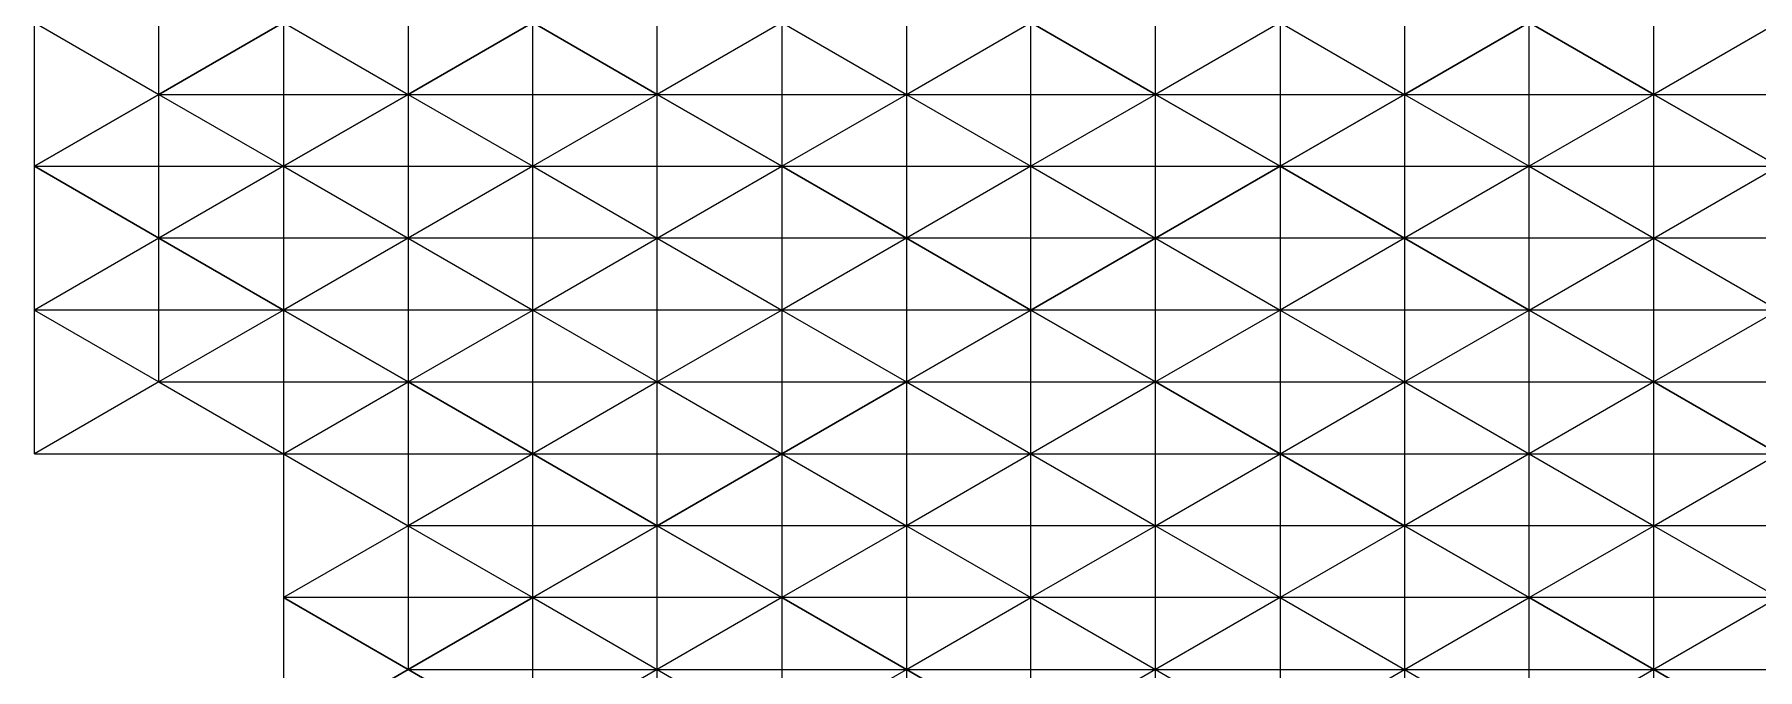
# Model space of a CAD drawing. Header units: millimetres. Extents: x 1123.9 to 1169.6, y 955.4 to 1004.6.
# Drawn here: x 1124.96 to 1139.33, y 964.36 to 969.66 of the extents above; entities that cross this region are included whole.
import ezdxf

# ---------------------------------------------------------------- set-up
doc = ezdxf.new("R2010")
doc.units = ezdxf.units.MM
for name, color, linetype in [('diagonals1', 3, 'Continuous'), ('diagonals2', 2, 'Continuous'), ('Layer1', 7, 'Continuous'), ('Layer2', 4, 'Continuous'), ('Layer3', 6, 'Continuous')]:
    doc.layers.add(name, color=color, linetype=linetype)

msp = doc.modelspace()

# ---------------------------------------------------------------- linework, layer by layer
at = {"layer": 'diagonals1'}
for p, q in [((1124.957, 969.756, 143.161), (1125.996, 969.156, 144.433)), ((1127.035, 969.756, 142.889), (1125.996, 969.156, 144.433)), ((1127.035, 969.756, 142.889), (1128.075, 969.156, 144.16)), ((1128.075, 969.156, 144.16), (1129.114, 969.756, 142.645)), ((1129.114, 969.756, 142.645), (1130.153, 969.156, 143.917)), ((1131.192, 969.756, 142.43), (1130.153, 969.156, 143.917)), ((1131.192, 969.756, 142.43), (1132.232, 969.156, 143.702)), ((1132.232, 969.156, 143.702), (1133.271, 969.756, 142.245)), ((1133.271, 969.756, 142.245), (1134.31, 969.156, 143.516)), ((1135.35, 969.756, 142.088), (1134.31, 969.156, 143.516)), ((1135.35, 969.756, 142.088), (1136.389, 969.156, 143.359)), ((1136.389, 969.156, 143.359), (1137.428, 969.756, 141.959)), ((1137.428, 969.756, 141.959), (1138.467, 969.156, 143.231)), ((1139.507, 969.756, 141.859), (1138.467, 969.156, 143.231)), ((1125.996, 969.156, 144.433), (1124.957, 968.556, 143.243)), ((1125.996, 969.156, 144.433), (1127.035, 968.556, 142.97)), ((1127.035, 968.556, 142.97), (1128.075, 969.156, 144.16)), ((1128.075, 969.156, 144.16), (1129.114, 968.556, 142.726)), ((1130.153, 969.156, 143.917), (1129.114, 968.556, 142.726)), ((1130.153, 969.156, 143.917), (1131.192, 968.556, 142.511)), ((1131.192, 968.556, 142.511), (1132.232, 969.156, 143.702)), ((1132.232, 969.156, 143.702), (1133.271, 968.556, 142.326)), ((1134.31, 969.156, 143.516), (1133.271, 968.556, 142.326)), ((1134.31, 969.156, 143.516), (1135.35, 968.556, 142.168)), ((1135.35, 968.556, 142.168), (1136.389, 969.156, 143.359)), ((1136.389, 969.156, 143.359), (1137.428, 968.556, 142.04)), ((1138.467, 969.156, 143.231), (1137.428, 968.556, 142.04)), ((1138.467, 969.156, 143.231), (1139.507, 968.556, 141.94)), ((1124.957, 968.556, 143.243), (1125.996, 967.956, 144.524)), ((1127.035, 968.556, 142.97), (1125.996, 967.956, 144.524)), ((1127.035, 968.556, 142.97), (1128.075, 967.956, 144.251)), ((1129.114, 968.556, 142.726), (1128.075, 967.956, 144.251)), ((1129.114, 968.556, 142.726), (1130.153, 967.956, 144.007)), ((1130.153, 967.956, 144.007), (1131.192, 968.556, 142.511)), ((1131.192, 968.556, 142.511), (1132.232, 967.956, 143.793)), ((1133.271, 968.556, 142.326), (1132.232, 967.956, 143.793)), ((1133.271, 968.556, 142.326), (1134.31, 967.956, 143.607)), ((1134.31, 967.956, 143.607), (1135.35, 968.556, 142.168)), ((1135.35, 968.556, 142.168), (1136.389, 967.956, 143.449)), ((1137.428, 968.556, 142.04), (1136.389, 967.956, 143.449)), ((1137.428, 968.556, 142.04), (1138.467, 967.956, 143.321)), ((1138.467, 967.956, 143.321), (1139.507, 968.556, 141.94)), ((1125.996, 967.956, 144.524), (1124.957, 967.356, 143.334)), ((1125.996, 967.956, 144.524), (1127.035, 967.356, 143.061)), ((1128.075, 967.956, 144.251), (1127.035, 967.356, 143.061)), ((1128.075, 967.956, 144.251), (1129.114, 967.356, 142.817)), ((1129.114, 967.356, 142.817), (1130.153, 967.956, 144.007)), ((1130.153, 967.956, 144.007), (1131.192, 967.356, 142.602)), ((1132.232, 967.956, 143.793), (1131.192, 967.356, 142.602)), ((1132.232, 967.956, 143.793), (1133.271, 967.356, 142.416)), ((1133.271, 967.356, 142.416), (1134.31, 967.956, 143.607)), ((1134.31, 967.956, 143.607), (1135.35, 967.356, 142.259)), ((1136.389, 967.956, 143.449), (1135.35, 967.356, 142.259)), ((1136.389, 967.956, 143.449), (1137.428, 967.356, 142.13)), ((1137.428, 967.356, 142.13), (1138.467, 967.956, 143.321)), ((1138.467, 967.956, 143.321), (1139.507, 967.356, 142.031)), ((1124.957, 967.356, 143.334), (1125.996, 966.756, 144.625)), ((1127.035, 967.356, 143.061), (1125.996, 966.756, 144.625)), ((1127.035, 967.356, 143.061), (1128.075, 966.756, 144.352)), ((1128.075, 966.756, 144.352), (1129.114, 967.356, 142.817)), ((1129.114, 967.356, 142.817), (1130.153, 966.756, 144.108)), ((1131.192, 967.356, 142.602), (1130.153, 966.756, 144.108)), ((1131.192, 967.356, 142.602), (1132.232, 966.756, 143.893)), ((1132.232, 966.756, 143.893), (1133.271, 967.356, 142.416)), ((1133.271, 967.356, 142.416), (1134.31, 966.756, 143.707)), ((1135.35, 967.356, 142.259), (1134.31, 966.756, 143.707)), ((1135.35, 967.356, 142.259), (1136.389, 966.756, 143.549)), ((1136.389, 966.756, 143.549), (1137.428, 967.356, 142.13)), ((1137.428, 967.356, 142.13), (1138.467, 966.756, 143.421)), ((1139.507, 967.356, 142.031), (1138.467, 966.756, 143.421)), ((1125.996, 966.756, 144.625), (1124.957, 966.156, 143.435)), ((1125.996, 966.756, 144.625), (1127.035, 966.156, 143.161)), ((1127.035, 966.156, 143.161), (1128.075, 966.756, 144.352)), ((1128.075, 966.756, 144.352), (1129.114, 966.156, 142.917)), ((1130.153, 966.756, 144.108), (1129.114, 966.156, 142.917)), ((1130.153, 966.756, 144.108), (1131.192, 966.156, 142.702)), ((1131.192, 966.156, 142.702), (1132.232, 966.756, 143.893)), ((1132.232, 966.756, 143.893), (1133.271, 966.156, 142.516)), ((1134.31, 966.756, 143.707), (1133.271, 966.156, 142.516)), ((1134.31, 966.756, 143.707), (1135.35, 966.156, 142.359)), ((1135.35, 966.156, 142.359), (1136.389, 966.756, 143.549)), ((1136.389, 966.756, 143.549), (1137.428, 966.156, 142.23)), ((1138.467, 966.756, 143.421), (1137.428, 966.156, 142.23)), ((1138.467, 966.756, 143.421), (1139.507, 966.156, 142.13)), ((1127.035, 966.156, 143.161), (1128.075, 965.556, 144.462)), ((1129.114, 966.156, 142.917), (1128.075, 965.556, 144.462)), ((1129.114, 966.156, 142.917), (1130.153, 965.556, 144.218)), ((1130.153, 965.556, 144.218), (1131.192, 966.156, 142.702)), ((1131.192, 966.156, 142.702), (1132.232, 965.556, 144.003)), ((1133.271, 966.156, 142.516), (1132.232, 965.556, 144.003)), ((1133.271, 966.156, 142.516), (1134.31, 965.556, 143.816)), ((1134.31, 965.556, 143.816), (1135.35, 966.156, 142.359)), ((1135.35, 966.156, 142.359), (1136.389, 965.556, 143.659)), ((1137.428, 966.156, 142.23), (1136.389, 965.556, 143.659)), ((1137.428, 966.156, 142.23), (1138.467, 965.556, 143.53)), ((1138.467, 965.556, 143.53), (1139.507, 966.156, 142.13)), ((1128.075, 965.556, 144.462), (1127.035, 964.956, 143.272)), ((1128.075, 965.556, 144.462), (1129.114, 964.956, 143.027)), ((1129.114, 964.956, 143.027), (1130.153, 965.556, 144.218)), ((1130.153, 965.556, 144.218), (1131.192, 964.956, 142.812)), ((1132.232, 965.556, 144.003), (1131.192, 964.956, 142.812)), ((1132.232, 965.556, 144.003), (1133.271, 964.956, 142.626)), ((1133.271, 964.956, 142.626), (1134.31, 965.556, 143.816)), ((1134.31, 965.556, 143.816), (1135.35, 964.956, 142.469)), ((1136.389, 965.556, 143.659), (1135.35, 964.956, 142.469)), ((1136.389, 965.556, 143.659), (1137.428, 964.956, 142.34)), ((1137.428, 964.956, 142.34), (1138.467, 965.556, 143.53)), ((1138.467, 965.556, 143.53), (1139.507, 964.956, 142.24)), ((1127.035, 964.956, 143.272), (1128.075, 964.356, 144.582)), ((1128.075, 964.356, 144.582), (1129.114, 964.956, 143.027)), ((1129.114, 964.956, 143.027), (1130.153, 964.356, 144.338)), ((1131.192, 964.956, 142.812), (1130.153, 964.356, 144.338)), ((1131.192, 964.956, 142.812), (1132.232, 964.356, 144.122)), ((1132.232, 964.356, 144.122), (1133.271, 964.956, 142.626)), ((1133.271, 964.956, 142.626), (1134.31, 964.356, 143.936)), ((1135.35, 964.956, 142.469), (1134.31, 964.356, 143.936)), ((1135.35, 964.956, 142.469), (1136.389, 964.356, 143.778)), ((1136.389, 964.356, 143.778), (1137.428, 964.956, 142.34)), ((1137.428, 964.956, 142.34), (1138.467, 964.356, 143.65)), ((1139.507, 964.956, 142.24), (1138.467, 964.356, 143.65)), ((1127.035, 963.756, 143.391), (1128.075, 964.356, 144.582)), ((1128.075, 964.356, 144.582), (1129.114, 963.756, 143.147)), ((1130.153, 964.356, 144.338), (1129.114, 963.756, 143.147)), ((1130.153, 964.356, 144.338), (1131.192, 963.756, 142.932)), ((1131.192, 963.756, 142.932), (1132.232, 964.356, 144.122)), ((1132.232, 964.356, 144.122), (1133.271, 963.756, 142.745)), ((1134.31, 964.356, 143.936), (1133.271, 963.756, 142.745)), ((1134.31, 964.356, 143.936), (1135.35, 963.756, 142.588)), ((1135.35, 963.756, 142.588), (1136.389, 964.356, 143.778)), ((1136.389, 964.356, 143.778), (1137.428, 963.756, 142.459)), ((1138.467, 964.356, 143.65), (1137.428, 963.756, 142.459)), ((1138.467, 964.356, 143.65), (1139.507, 963.756, 142.359))]:
    msp.add_line(p, q, dxfattribs=at)
at = {"layer": 'diagonals2'}
for p, q in [((1124.957, 969.756, 143.161), (1125.996, 969.156, 142.033)), ((1125.996, 969.156, 142.033), (1127.035, 969.756, 142.889)), ((1127.035, 969.756, 142.889), (1128.075, 969.156, 141.76)), ((1129.114, 969.756, 142.645), (1128.075, 969.156, 141.76)), ((1130.153, 969.156, 141.517), (1129.114, 969.756, 142.645)), ((1131.192, 969.756, 142.43), (1130.153, 969.156, 141.517)), ((1131.192, 969.756, 142.43), (1132.232, 969.156, 141.302)), ((1132.232, 969.156, 141.302), (1133.271, 969.756, 142.245)), ((1134.31, 969.156, 141.116), (1133.271, 969.756, 142.245)), ((1135.35, 969.756, 142.088), (1134.31, 969.156, 141.116)), ((1135.35, 969.756, 142.088), (1136.389, 969.156, 140.959)), ((1137.428, 969.756, 141.959), (1136.389, 969.156, 140.959)), ((1138.467, 969.156, 140.831), (1137.428, 969.756, 141.959)), ((1139.507, 969.756, 141.859), (1138.467, 969.156, 140.831)), ((1124.957, 968.556, 143.243), (1125.996, 969.156, 142.033)), ((1125.996, 969.156, 142.033), (1127.035, 968.556, 142.97)), ((1128.075, 969.156, 141.76), (1127.035, 968.556, 142.97)), ((1128.075, 969.156, 141.76), (1129.114, 968.556, 142.726)), ((1130.153, 969.156, 141.517), (1129.114, 968.556, 142.726)), ((1131.192, 968.556, 142.511), (1130.153, 969.156, 141.517)), ((1131.192, 968.556, 142.511), (1132.232, 969.156, 141.302)), ((1132.232, 969.156, 141.302), (1133.271, 968.556, 142.326)), ((1134.31, 969.156, 141.116), (1133.271, 968.556, 142.326)), ((1135.35, 968.556, 142.168), (1134.31, 969.156, 141.116)), ((1136.389, 969.156, 140.959), (1135.35, 968.556, 142.168)), ((1136.389, 969.156, 140.959), (1137.428, 968.556, 142.04)), ((1138.467, 969.156, 140.831), (1137.428, 968.556, 142.04)), ((1139.507, 968.556, 141.94), (1138.467, 969.156, 140.831)), ((1125.996, 967.956, 142.124), (1124.957, 968.556, 143.243)), ((1127.035, 968.556, 142.97), (1125.996, 967.956, 142.124)), ((1127.035, 968.556, 142.97), (1128.075, 967.956, 141.851)), ((1129.114, 968.556, 142.726), (1128.075, 967.956, 141.851)), ((1129.114, 968.556, 142.726), (1130.153, 967.956, 141.607)), ((1130.153, 967.956, 141.607), (1131.192, 968.556, 142.511)), ((1132.232, 967.956, 141.393), (1131.192, 968.556, 142.511)), ((1133.271, 968.556, 142.326), (1132.232, 967.956, 141.393)), ((1133.271, 968.556, 142.326), (1134.31, 967.956, 141.207)), ((1135.35, 968.556, 142.168), (1134.31, 967.956, 141.207)), ((1136.389, 967.956, 141.049), (1135.35, 968.556, 142.168)), ((1137.428, 968.556, 142.04), (1136.389, 967.956, 141.049)), ((1137.428, 968.556, 142.04), (1138.467, 967.956, 140.921)), ((1138.467, 967.956, 140.921), (1139.507, 968.556, 141.94)), ((1125.996, 967.956, 142.124), (1124.957, 967.356, 143.334)), ((1127.035, 967.356, 143.061), (1125.996, 967.956, 142.124)), ((1128.075, 967.956, 141.851), (1127.035, 967.356, 143.061)), ((1128.075, 967.956, 141.851), (1129.114, 967.356, 142.817)), ((1129.114, 967.356, 142.817), (1130.153, 967.956, 141.607)), ((1130.153, 967.956, 141.607), (1131.192, 967.356, 142.602)), ((1132.232, 967.956, 141.393), (1131.192, 967.356, 142.602)), ((1133.271, 967.356, 142.416), (1132.232, 967.956, 141.393)), ((1134.31, 967.956, 141.207), (1133.271, 967.356, 142.416)), ((1134.31, 967.956, 141.207), (1135.35, 967.356, 142.259)), ((1136.389, 967.956, 141.049), (1135.35, 967.356, 142.259)), ((1137.428, 967.356, 142.13), (1136.389, 967.956, 141.049)), ((1137.428, 967.356, 142.13), (1138.467, 967.956, 140.921)), ((1138.467, 967.956, 140.921), (1139.507, 967.356, 142.031)), ((1124.957, 967.356, 143.334), (1125.996, 966.756, 142.225)), ((1127.035, 967.356, 143.061), (1125.996, 966.756, 142.225)), ((1128.075, 966.756, 141.952), (1127.035, 967.356, 143.061)), ((1128.075, 966.756, 141.952), (1129.114, 967.356, 142.817)), ((1129.114, 967.356, 142.817), (1130.153, 966.756, 141.708)), ((1131.192, 967.356, 142.602), (1130.153, 966.756, 141.708)), ((1131.192, 967.356, 142.602), (1132.232, 966.756, 141.493)), ((1133.271, 967.356, 142.416), (1132.232, 966.756, 141.493)), ((1134.31, 966.756, 141.307), (1133.271, 967.356, 142.416)), ((1135.35, 967.356, 142.259), (1134.31, 966.756, 141.307)), ((1135.35, 967.356, 142.259), (1136.389, 966.756, 141.149)), ((1136.389, 966.756, 141.149), (1137.428, 967.356, 142.13)), ((1138.467, 966.756, 141.021), (1137.428, 967.356, 142.13)), ((1139.507, 967.356, 142.031), (1138.467, 966.756, 141.021)), ((1125.996, 966.756, 142.225), (1124.957, 966.156, 143.435)), ((1125.996, 966.756, 142.225), (1127.035, 966.156, 143.161)), ((1127.035, 966.156, 143.161), (1128.075, 966.756, 141.952)), ((1129.114, 966.156, 142.917), (1128.075, 966.756, 141.952)), ((1130.153, 966.756, 141.708), (1129.114, 966.156, 142.917)), ((1130.153, 966.756, 141.708), (1131.192, 966.156, 142.702)), ((1132.232, 966.756, 141.493), (1131.192, 966.156, 142.702)), ((1132.232, 966.756, 141.493), (1133.271, 966.156, 142.516)), ((1134.31, 966.756, 141.307), (1133.271, 966.156, 142.516)), ((1135.35, 966.156, 142.359), (1134.31, 966.756, 141.307)), ((1135.35, 966.156, 142.359), (1136.389, 966.756, 141.149)), ((1136.389, 966.756, 141.149), (1137.428, 966.156, 142.23)), ((1138.467, 966.756, 141.021), (1137.428, 966.156, 142.23)), ((1139.507, 966.156, 142.13), (1138.467, 966.756, 141.021)), ((1127.035, 966.156, 143.161), (1128.075, 965.556, 142.062)), ((1129.114, 966.156, 142.917), (1128.075, 965.556, 142.062)), ((1130.153, 965.556, 141.818), (1129.114, 966.156, 142.917)), ((1131.192, 966.156, 142.702), (1130.153, 965.556, 141.818)), ((1131.192, 966.156, 142.702), (1132.232, 965.556, 141.603)), ((1133.271, 966.156, 142.516), (1132.232, 965.556, 141.603)), ((1133.271, 966.156, 142.516), (1134.31, 965.556, 141.416)), ((1134.31, 965.556, 141.416), (1135.35, 966.156, 142.359)), ((1136.389, 965.556, 141.259), (1135.35, 966.156, 142.359)), ((1137.428, 966.156, 142.23), (1136.389, 965.556, 141.259)), ((1137.428, 966.156, 142.23), (1138.467, 965.556, 141.13)), ((1138.467, 965.556, 141.13), (1139.507, 966.156, 142.13)), ((1128.075, 965.556, 142.062), (1127.035, 964.956, 143.272)), ((1128.075, 965.556, 142.062), (1129.114, 964.956, 143.027)), ((1130.153, 965.556, 141.818), (1129.114, 964.956, 143.027)), ((1131.192, 964.956, 142.812), (1130.153, 965.556, 141.818)), ((1132.232, 965.556, 141.603), (1131.192, 964.956, 142.812)), ((1132.232, 965.556, 141.603), (1133.271, 964.956, 142.626)), ((1133.271, 964.956, 142.626), (1134.31, 965.556, 141.416)), ((1134.31, 965.556, 141.416), (1135.35, 964.956, 142.469)), ((1136.389, 965.556, 141.259), (1135.35, 964.956, 142.469)), ((1137.428, 964.956, 142.34), (1136.389, 965.556, 141.259)), ((1137.428, 964.956, 142.34), (1138.467, 965.556, 141.13)), ((1138.467, 965.556, 141.13), (1139.507, 964.956, 142.24)), ((1128.075, 964.356, 142.182), (1127.035, 964.956, 143.272)), ((1129.114, 964.956, 143.027), (1128.075, 964.356, 142.182)), ((1129.114, 964.956, 143.027), (1130.153, 964.356, 141.938)), ((1131.192, 964.956, 142.812), (1130.153, 964.356, 141.938)), ((1132.232, 964.356, 141.722), (1131.192, 964.956, 142.812)), ((1132.232, 964.356, 141.722), (1133.271, 964.956, 142.626)), ((1133.271, 964.956, 142.626), (1134.31, 964.356, 141.536)), ((1135.35, 964.956, 142.469), (1134.31, 964.356, 141.536)), ((1135.35, 964.956, 142.469), (1136.389, 964.356, 141.378)), ((1136.389, 964.356, 141.378), (1137.428, 964.956, 142.34)), ((1137.428, 964.956, 142.34), (1137.428, 964.956, 142.34)), ((1138.467, 964.356, 141.25), (1137.428, 964.956, 142.34)), ((1139.507, 964.956, 142.24), (1138.467, 964.356, 141.25)), ((1128.075, 964.356, 142.182), (1127.035, 963.756, 143.391)), ((1129.114, 963.756, 143.147), (1128.075, 964.356, 142.182)), ((1130.153, 964.356, 141.938), (1129.114, 963.756, 143.147)), ((1130.153, 964.356, 141.938), (1131.192, 963.756, 142.932)), ((1131.192, 963.756, 142.932), (1132.232, 964.356, 141.722)), ((1133.271, 963.756, 142.745), (1132.232, 964.356, 141.722)), ((1134.31, 964.356, 141.536), (1133.271, 963.756, 142.745)), ((1134.31, 964.356, 141.536), (1135.35, 963.756, 142.588)), ((1135.35, 963.756, 142.588), (1136.389, 964.356, 141.378)), ((1136.389, 964.356, 141.378), (1137.428, 963.756, 142.459)), ((1138.467, 964.356, 141.25), (1137.428, 963.756, 142.459)), ((1139.507, 963.756, 142.359), (1138.467, 964.356, 141.25))]:
    msp.add_line(p, q, dxfattribs=at)
at = {"layer": 'Layer1'}
for p, q in [((1125.996, 969.156, 144.433), (1125.996, 970.356, 144.352)), ((1128.075, 970.356, 144.079), (1128.075, 969.156, 144.16)), ((1130.153, 969.156, 143.917), (1130.153, 970.356, 143.836)), ((1132.232, 970.356, 143.621), (1132.232, 969.156, 143.702)), ((1134.31, 969.156, 143.516), (1134.31, 970.356, 143.435)), ((1136.389, 970.356, 143.278), (1136.389, 969.156, 143.359)), ((1138.467, 969.156, 143.231), (1138.467, 970.356, 143.15)), ((1125.996, 969.156, 144.433), (1128.075, 969.156, 144.16)), ((1125.996, 967.956, 144.524), (1125.996, 969.156, 144.433)), ((1128.075, 969.156, 144.16), (1130.153, 969.156, 143.917)), ((1128.075, 969.156, 144.16), (1128.075, 967.956, 144.251)), ((1130.153, 969.156, 143.917), (1132.232, 969.156, 143.702)), ((1130.153, 967.956, 144.007), (1130.153, 969.156, 143.917)), ((1132.232, 969.156, 143.702), (1134.31, 969.156, 143.516)), ((1132.232, 969.156, 143.702), (1132.232, 967.956, 143.793)), ((1134.31, 969.156, 143.516), (1136.389, 969.156, 143.359)), ((1134.31, 967.956, 143.607), (1134.31, 969.156, 143.516)), ((1136.389, 969.156, 143.359), (1138.467, 969.156, 143.231)), ((1136.389, 969.156, 143.359), (1136.389, 967.956, 143.449)), ((1138.467, 969.156, 143.231), (1140.546, 969.156, 143.131)), ((1138.467, 967.956, 143.321), (1138.467, 969.156, 143.231)), ((1128.075, 967.956, 144.251), (1125.996, 967.956, 144.524)), ((1125.996, 966.756, 144.625), (1125.996, 967.956, 144.524)), ((1130.153, 967.956, 144.007), (1128.075, 967.956, 144.251)), ((1128.075, 967.956, 144.251), (1128.075, 966.756, 144.352)), ((1132.232, 967.956, 143.793), (1130.153, 967.956, 144.007)), ((1130.153, 966.756, 144.108), (1130.153, 967.956, 144.007)), ((1134.31, 967.956, 143.607), (1132.232, 967.956, 143.793)), ((1132.232, 967.956, 143.793), (1132.232, 966.756, 143.893)), ((1136.389, 967.956, 143.449), (1134.31, 967.956, 143.607)), ((1134.31, 966.756, 143.707), (1134.31, 967.956, 143.607)), ((1138.467, 967.956, 143.321), (1136.389, 967.956, 143.449)), ((1136.389, 967.956, 143.449), (1136.389, 966.756, 143.549)), ((1140.546, 967.956, 143.221), (1138.467, 967.956, 143.321)), ((1138.467, 966.756, 143.421), (1138.467, 967.956, 143.321)), ((1125.996, 966.756, 144.625), (1128.075, 966.756, 144.352)), ((1128.075, 966.756, 144.352), (1130.153, 966.756, 144.108)), ((1128.075, 966.756, 144.352), (1128.075, 965.556, 144.462)), ((1130.153, 966.756, 144.108), (1132.232, 966.756, 143.893)), ((1130.153, 965.556, 144.218), (1130.153, 966.756, 144.108)), ((1132.232, 966.756, 143.893), (1134.31, 966.756, 143.707)), ((1132.232, 966.756, 143.893), (1132.232, 965.556, 144.003)), ((1134.31, 966.756, 143.707), (1136.389, 966.756, 143.549)), ((1134.31, 965.556, 143.816), (1134.31, 966.756, 143.707)), ((1136.389, 966.756, 143.549), (1138.467, 966.756, 143.421)), ((1136.389, 966.756, 143.549), (1136.389, 965.556, 143.659)), ((1138.467, 966.756, 143.421), (1140.546, 966.756, 143.321)), ((1138.467, 965.556, 143.53), (1138.467, 966.756, 143.421)), ((1130.153, 965.556, 144.218), (1128.075, 965.556, 144.462)), ((1128.075, 965.556, 144.462), (1128.075, 964.356, 144.582)), ((1132.232, 965.556, 144.003), (1130.153, 965.556, 144.218)), ((1130.153, 964.356, 144.338), (1130.153, 965.556, 144.218)), ((1134.31, 965.556, 143.816), (1132.232, 965.556, 144.003)), ((1132.232, 965.556, 144.003), (1132.232, 964.356, 144.122)), ((1136.389, 965.556, 143.659), (1134.31, 965.556, 143.816)), ((1134.31, 964.356, 143.936), (1134.31, 965.556, 143.816)), ((1138.467, 965.556, 143.53), (1136.389, 965.556, 143.659)), ((1136.389, 965.556, 143.659), (1136.389, 964.356, 143.778)), ((1140.546, 965.556, 143.43), (1138.467, 965.556, 143.53)), ((1138.467, 964.356, 143.65), (1138.467, 965.556, 143.53)), ((1128.075, 964.356, 144.582), (1130.153, 964.356, 144.338)), ((1130.153, 964.356, 144.338), (1132.232, 964.356, 144.122)), ((1130.153, 963.156, 144.467), (1130.153, 964.356, 144.338)), ((1132.232, 964.356, 144.122), (1134.31, 964.356, 143.936)), ((1132.232, 964.356, 144.122), (1132.232, 963.156, 144.251)), ((1134.31, 964.356, 143.936), (1136.389, 964.356, 143.778)), ((1134.31, 963.156, 144.065), (1134.31, 964.356, 143.936)), ((1136.389, 964.356, 143.778), (1138.467, 964.356, 143.65)), ((1136.389, 964.356, 143.778), (1136.389, 963.156, 143.907)), ((1138.467, 964.356, 143.65), (1140.546, 964.356, 143.549)), ((1138.467, 963.156, 143.778), (1138.467, 964.356, 143.65))]:
    msp.add_line(p, q, dxfattribs=at)
at = {"layer": 'Layer2'}
for p, q in [((1124.957, 968.556, 143.243), (1124.957, 969.756, 143.161)), ((1127.035, 969.756, 142.889), (1127.035, 968.556, 142.97)), ((1129.114, 968.556, 142.726), (1129.114, 969.756, 142.645)), ((1131.192, 969.756, 142.43), (1131.192, 968.556, 142.511)), ((1133.271, 968.556, 142.326), (1133.271, 969.756, 142.245)), ((1135.35, 969.756, 142.088), (1135.35, 968.556, 142.168)), ((1137.428, 968.556, 142.04), (1137.428, 969.756, 141.959)), ((1124.957, 968.556, 143.243), (1127.035, 968.556, 142.97)), ((1124.957, 967.356, 143.334), (1124.957, 968.556, 143.243)), ((1127.035, 968.556, 142.97), (1129.114, 968.556, 142.726)), ((1127.035, 968.556, 142.97), (1127.035, 967.356, 143.061)), ((1129.114, 968.556, 142.726), (1131.192, 968.556, 142.511)), ((1129.114, 967.356, 142.817), (1129.114, 968.556, 142.726)), ((1131.192, 968.556, 142.511), (1133.271, 968.556, 142.326)), ((1131.192, 968.556, 142.511), (1131.192, 967.356, 142.602)), ((1133.271, 968.556, 142.326), (1135.35, 968.556, 142.168)), ((1133.271, 967.356, 142.416), (1133.271, 968.556, 142.326)), ((1135.35, 968.556, 142.168), (1137.428, 968.556, 142.04)), ((1135.35, 968.556, 142.168), (1135.35, 967.356, 142.259)), ((1137.428, 968.556, 142.04), (1139.507, 968.556, 141.94)), ((1137.428, 967.356, 142.13), (1137.428, 968.556, 142.04)), ((1127.035, 967.356, 143.061), (1124.957, 967.356, 143.334)), ((1124.957, 966.156, 143.435), (1124.957, 967.356, 143.334)), ((1129.114, 967.356, 142.817), (1127.035, 967.356, 143.061)), ((1127.035, 967.356, 143.061), (1127.035, 966.156, 143.161)), ((1131.192, 967.356, 142.602), (1129.114, 967.356, 142.817)), ((1129.114, 966.156, 142.917), (1129.114, 967.356, 142.817)), ((1133.271, 967.356, 142.416), (1131.192, 967.356, 142.602)), ((1131.192, 967.356, 142.602), (1131.192, 966.156, 142.702)), ((1135.35, 967.356, 142.259), (1133.271, 967.356, 142.416)), ((1133.271, 966.156, 142.516), (1133.271, 967.356, 142.416)), ((1137.428, 967.356, 142.13), (1135.35, 967.356, 142.259)), ((1135.35, 967.356, 142.259), (1135.35, 966.156, 142.359)), ((1139.507, 967.356, 142.031), (1137.428, 967.356, 142.13)), ((1137.428, 966.156, 142.23), (1137.428, 967.356, 142.13)), ((1124.957, 966.156, 143.435), (1127.035, 966.156, 143.161)), ((1127.035, 966.156, 143.161), (1129.114, 966.156, 142.917)), ((1127.035, 966.156, 143.161), (1127.035, 964.956, 143.272)), ((1129.114, 966.156, 142.917), (1131.192, 966.156, 142.702)), ((1129.114, 964.956, 143.027), (1129.114, 966.156, 142.917)), ((1131.192, 966.156, 142.702), (1133.271, 966.156, 142.516)), ((1131.192, 966.156, 142.702), (1131.192, 964.956, 142.812)), ((1133.271, 966.156, 142.516), (1135.35, 966.156, 142.359)), ((1133.271, 964.956, 142.626), (1133.271, 966.156, 142.516)), ((1135.35, 966.156, 142.359), (1137.428, 966.156, 142.23)), ((1135.35, 966.156, 142.359), (1135.35, 964.956, 142.469)), ((1137.428, 966.156, 142.23), (1139.507, 966.156, 142.13)), ((1137.428, 964.956, 142.34), (1137.428, 966.156, 142.23)), ((1129.114, 964.956, 143.027), (1127.035, 964.956, 143.272)), ((1127.035, 964.956, 143.272), (1127.035, 963.756, 143.391)), ((1131.192, 964.956, 142.812), (1129.114, 964.956, 143.027)), ((1129.114, 963.756, 143.147), (1129.114, 964.956, 143.027)), ((1133.271, 964.956, 142.626), (1131.192, 964.956, 142.812)), ((1131.192, 964.956, 142.812), (1131.192, 963.756, 142.932)), ((1135.35, 964.956, 142.469), (1133.271, 964.956, 142.626)), ((1133.271, 963.756, 142.745), (1133.271, 964.956, 142.626)), ((1137.428, 964.956, 142.34), (1135.35, 964.956, 142.469)), ((1135.35, 964.956, 142.469), (1135.35, 963.756, 142.588)), ((1139.507, 964.956, 142.24), (1137.428, 964.956, 142.34)), ((1137.428, 963.756, 142.459), (1137.428, 964.956, 142.34))]:
    msp.add_line(p, q, dxfattribs=at)
at = {"layer": 'Layer3'}
for p, q in [((1125.996, 969.156, 142.033), (1125.996, 970.356, 141.952)), ((1128.075, 970.356, 141.679), (1128.075, 969.156, 141.76)), ((1130.153, 969.156, 141.517), (1130.153, 970.356, 141.436)), ((1132.232, 970.356, 141.221), (1132.232, 969.156, 141.302)), ((1134.31, 969.156, 141.116), (1134.31, 970.356, 141.035)), ((1136.389, 970.356, 140.878), (1136.389, 969.156, 140.959)), ((1138.467, 969.156, 140.831), (1138.467, 970.356, 140.75)), ((1125.996, 969.156, 142.033), (1128.075, 969.156, 141.76)), ((1125.996, 967.956, 142.124), (1125.996, 969.156, 142.033)), ((1128.075, 969.156, 141.76), (1130.153, 969.156, 141.517)), ((1128.075, 969.156, 141.76), (1128.075, 967.956, 141.851)), ((1130.153, 969.156, 141.517), (1132.232, 969.156, 141.302)), ((1130.153, 967.956, 141.607), (1130.153, 969.156, 141.517)), ((1132.232, 969.156, 141.302), (1134.31, 969.156, 141.116)), ((1132.232, 969.156, 141.302), (1132.232, 967.956, 141.393)), ((1134.31, 969.156, 141.116), (1136.389, 969.156, 140.959)), ((1134.31, 967.956, 141.207), (1134.31, 969.156, 141.116)), ((1136.389, 969.156, 140.959), (1138.467, 969.156, 140.831)), ((1136.389, 969.156, 140.959), (1136.389, 967.956, 141.049)), ((1138.467, 969.156, 140.831), (1140.546, 969.156, 140.731)), ((1138.467, 967.956, 140.921), (1138.467, 969.156, 140.831)), ((1128.075, 967.956, 141.851), (1125.996, 967.956, 142.124)), ((1125.996, 966.756, 142.225), (1125.996, 967.956, 142.124)), ((1130.153, 967.956, 141.607), (1128.075, 967.956, 141.851)), ((1128.075, 967.956, 141.851), (1128.075, 966.756, 141.952)), ((1132.232, 967.956, 141.393), (1130.153, 967.956, 141.607)), ((1130.153, 966.756, 141.708), (1130.153, 967.956, 141.607)), ((1134.31, 967.956, 141.207), (1132.232, 967.956, 141.393)), ((1132.232, 967.956, 141.393), (1132.232, 966.756, 141.493)), ((1136.389, 967.956, 141.049), (1134.31, 967.956, 141.207)), ((1134.31, 966.756, 141.307), (1134.31, 967.956, 141.207)), ((1138.467, 967.956, 140.921), (1136.389, 967.956, 141.049)), ((1136.389, 967.956, 141.049), (1136.389, 966.756, 141.149)), ((1140.546, 967.956, 140.821), (1138.467, 967.956, 140.921)), ((1138.467, 966.756, 141.021), (1138.467, 967.956, 140.921)), ((1125.996, 966.756, 142.225), (1128.075, 966.756, 141.952)), ((1128.075, 966.756, 141.952), (1130.153, 966.756, 141.708)), ((1128.075, 966.756, 141.952), (1128.075, 965.556, 142.062)), ((1130.153, 966.756, 141.708), (1132.232, 966.756, 141.493)), ((1130.153, 965.556, 141.818), (1130.153, 966.756, 141.708)), ((1132.232, 966.756, 141.493), (1134.31, 966.756, 141.307)), ((1132.232, 966.756, 141.493), (1132.232, 965.556, 141.603)), ((1134.31, 966.756, 141.307), (1136.389, 966.756, 141.149)), ((1134.31, 965.556, 141.416), (1134.31, 966.756, 141.307)), ((1136.389, 966.756, 141.149), (1138.467, 966.756, 141.021)), ((1136.389, 966.756, 141.149), (1136.389, 965.556, 141.259)), ((1138.467, 966.756, 141.021), (1140.546, 966.756, 140.921)), ((1138.467, 965.556, 141.13), (1138.467, 966.756, 141.021)), ((1130.153, 965.556, 141.818), (1128.075, 965.556, 142.062)), ((1128.075, 965.556, 142.062), (1128.075, 964.356, 142.182)), ((1132.232, 965.556, 141.603), (1130.153, 965.556, 141.818)), ((1130.153, 964.356, 141.938), (1130.153, 965.556, 141.818)), ((1134.31, 965.556, 141.416), (1132.232, 965.556, 141.603)), ((1132.232, 965.556, 141.603), (1132.232, 964.356, 141.722)), ((1136.389, 965.556, 141.259), (1134.31, 965.556, 141.416)), ((1134.31, 964.356, 141.536), (1134.31, 965.556, 141.416)), ((1138.467, 965.556, 141.13), (1136.389, 965.556, 141.259)), ((1136.389, 965.556, 141.259), (1136.389, 964.356, 141.378)), ((1140.546, 965.556, 141.03), (1138.467, 965.556, 141.13)), ((1138.467, 964.356, 141.25), (1138.467, 965.556, 141.13)), ((1128.075, 964.356, 142.182), (1130.153, 964.356, 141.938)), ((1130.153, 964.356, 141.938), (1132.232, 964.356, 141.722)), ((1130.153, 963.156, 142.067), (1130.153, 964.356, 141.938)), ((1132.232, 964.356, 141.722), (1134.31, 964.356, 141.536)), ((1132.232, 964.356, 141.722), (1132.232, 963.156, 141.851)), ((1134.31, 964.356, 141.536), (1136.389, 964.356, 141.378)), ((1134.31, 963.156, 141.665), (1134.31, 964.356, 141.536)), ((1136.389, 964.356, 141.378), (1138.467, 964.356, 141.25)), ((1136.389, 964.356, 141.378), (1136.389, 963.156, 141.507)), ((1138.467, 964.356, 141.25), (1140.546, 964.356, 141.149)), ((1138.467, 963.156, 141.378), (1138.467, 964.356, 141.25))]:
    msp.add_line(p, q, dxfattribs=at)

doc.saveas('drawing.dxf')
